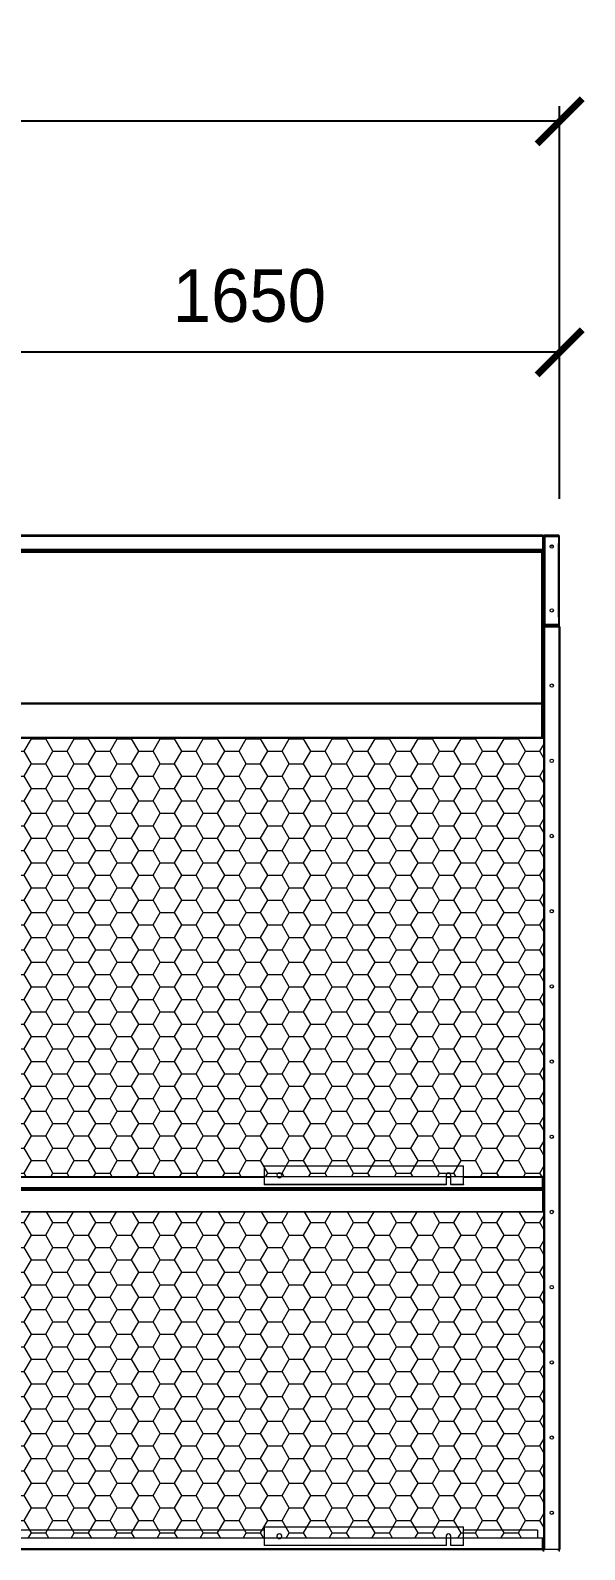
# Model space of a CAD drawing. Header units: millimetres. Extents: x 11674 to 41081, y 10956 to 31751.
# Drawn here: x 32061 to 33535, y 18191 to 22232 of the extents above; entities that cross this region are included whole.
import ezdxf

# ---------------------------------------------------------------- set-up
doc = ezdxf.new("R2010")
doc.units = ezdxf.units.MM
doc.layers.add('냉각탑_dim', color=1, linetype='Continuous')
doc.styles.add('HY울릉도L', font='')
doc.styles.get('HY울릉도L').set_extended_font_data('HY울릉도L')
doc.dimstyles.new('성지DIM', dxfattribs={"dimtxt": 3.5, "dimasz": 3, "dimexe": 1, "dimexo": 2.5, "dimgap": 2, "dimtad": 1, "dimdec": 0, "dimzin": 3, "dimdsep": 46, "dimtxsty": 'HY울릉도L', "dimblk": 'ARCHTICK', "dimcen": -2, "dimclrd": 256, "dimclre": 256, "dimclrt": 7, "dimadec": 0, "dimazin": 0, "dimtfac": 1, "dimtdec": 0, "dimtofl": 0, "dimtmove": 0, "dimatfit": 3, "dimfxl": 1, "dimtolj": 1, "dimtzin": 0, "dimlwe": -1, "dimarcsym": 0})
pattern_1 = [(0, (-379531.132, -68872.724), (57.15, 32.9955677), [38.1, -76.2]), (120, (-379531.132, -68872.724), (-57.15, 32.995568), [38.1, -76.2]), (60, (-379531.132, -68872.724), (1e-07, 65.9911357), [-76.2, 38.1])]

# ---------------------------------------------------------------- blocks, each defined once
blk = doc.blocks.new('_ArchTick')
at = {"color": 0, "linetype": 'ByBlock', "const_width": 0.15}
blk.add_lwpolyline([(-0.5, -0.5), (0.5, 0.5)], dxfattribs=at)
blk = doc.blocks.new('*D176')
at = {"layer": 'Defpoints', "color": 0, "transparency": 16777216}
for p in [(31818.3, 21375.5), (33468.3, 20886), (31818.3, 20681.9)]:
    blk.add_point(p, dxfattribs=at)
at = {"layer": '냉각탑_dim', "transparency": 16777216}
for p, q in [((31818.3, 20781.9), (31818.3, 21415.5)), ((33468.3, 20986), (33468.3, 21415.5))]:
    blk.add_line(p, q, dxfattribs=at)
at = {"layer": '냉각탑_dim', "lineweight": -2, "transparency": 16777216}
blk.add_line((33468.3, 21375.5), (31818.3, 21375.5), dxfattribs=at)
at = {"layer": '냉각탑_dim', "lineweight": -2, "transparency": 16777216, "xscale": 120, "yscale": 120, "zscale": 120, "rotation": 180}
blk.add_blockref('_ArchTick', (31818.3, 21375.5), dxfattribs=at)
at = {"layer": '냉각탑_dim', "lineweight": -2, "transparency": 16777216, "xscale": 120, "yscale": 120, "zscale": 120}
blk.add_blockref('_ArchTick', (33468.3, 21375.5), dxfattribs=at)
at = {"layer": '냉각탑_dim', "color": 7, "transparency": 16777216, "insert": (32643.3, 21525.5), "char_height": 140, "attachment_point": 5, "style": 'HY울릉도L'}
blk.add_mtext('\\A1;1650', dxfattribs=at)
blk = doc.blocks.new('*D182')
at = {"layer": 'Defpoints', "color": 0, "transparency": 16777216}
for p in [(30168.3, 21989.9), (30168.3, 20885.5), (33468.3, 20885.5)]:
    blk.add_point(p, dxfattribs=at)
at = {"layer": '냉각탑_dim', "transparency": 16777216}
for p, q in [((30168.3, 20985.5), (30168.3, 22029.9)), ((33468.3, 20985.5), (33468.3, 22029.9))]:
    blk.add_line(p, q, dxfattribs=at)
at = {"layer": '냉각탑_dim', "lineweight": -2, "transparency": 16777216}
blk.add_line((33468.3, 21989.9), (30168.3, 21989.9), dxfattribs=at)
at = {"layer": '냉각탑_dim', "lineweight": -2, "transparency": 16777216, "xscale": 120, "yscale": 120, "zscale": 120, "rotation": 180}
blk.add_blockref('_ArchTick', (30168.3, 21989.9), dxfattribs=at)
at = {"layer": '냉각탑_dim', "lineweight": -2, "transparency": 16777216, "xscale": 120, "yscale": 120, "zscale": 120}
blk.add_blockref('_ArchTick', (33468.3, 21989.9), dxfattribs=at)
at = {"layer": '냉각탑_dim', "color": 7, "transparency": 16777216, "insert": (31818.3, 22139.9), "char_height": 140, "attachment_point": 5, "style": 'HY울릉도L'}
blk.add_mtext('\\A1;3300', dxfattribs=at)
blk = doc.blocks.new('2')
at = {"lineweight": 20}
h = blk.add_hatch(dxfattribs=at)
h.set_pattern_fill('HONEY', scale=12)
h.set_pattern_definition(pattern_1)
h.paths.add_polyline_path([(30215.7, 20349.2), (30215.7, 19182.6), (33426.3, 19182.6), (33426.3, 20349.2)])
h = blk.add_hatch(dxfattribs=at)
h.set_pattern_fill('HONEY', scale=12)
h.set_pattern_definition(pattern_1)
h.paths.add_polyline_path([(30215.7, 19089.3), (30215.7, 18221), (33426.3, 18221), (33426.3, 19089.3)])
at = {"color": 7, "lineweight": 20}
for p, q in [((33422.6, 20885.5), (30214, 20885.5)), ((30214, 20852.3), (33422.6, 20852.3)), ((33420.9, 20888.9), (30215.7, 20888.9)), ((30214, 20848.9), (33422.6, 20848.9)), ((30215.7, 20846.9), (33420.9, 20846.9)), ((30215.7, 20843.5), (33420.9, 20843.5)), ((33387.7, 20847.3), (32174.3, 20847.3)), ((33426.3, 18193.7), (33426.3, 20715.9)), ((33429.1, 18192.3), (33429.1, 20650.9)), ((33467.1, 18192.3), (33467.1, 20645.5)), ((33469.9, 18192.3), (33469.9, 20645.5)), ((33426.3, 20442.5), (30215.7, 20442.5)), ((33426.3, 20439.3), (30215.7, 20439.3)), ((30207.5, 20349.2), (33426.3, 20349.2)), ((30210.3, 20351.7), (33426.3, 20351.7)), ((30213.7, 19153.9), (33422.9, 19153.9)), ((32682.7, 19181), (30213.9, 19181)), ((32682.7, 19182.6), (30218.3, 19182.6)), ((30213.7, 19146.6), (33422.9, 19146.6)), ((30215.1, 19150.9), (33421.5, 19150.9)), ((30215.1, 19149.2), (33421.5, 19149.2)), ((30213.7, 19089.3), (33422.9, 19089.3)), ((30213.7, 19089.2), (33422.9, 19089.2)), ((33422.9, 19089), (30213.7, 19089)), ((32682.7, 18242.6), (30218.3, 18242.6)), ((30213.7, 18193.9), (33422.9, 18193.9)), ((32682.7, 18221), (30213.9, 18221)), ((30215.1, 18190.9), (33421.5, 18190.9))]:
    blk.add_line(p, q, dxfattribs=at)
at = {"color": 7, "lineweight": 20, "ltscale": 0.000208336}
blk.add_line((33420.9, 20888.9), (33421.4, 20888.9), dxfattribs=at)
at = {"color": 7, "lineweight": 20, "ltscale": 2.9878e-05}
blk.add_line((33421, 20888.9), (33420.9, 20888.9), dxfattribs=at)
at = {"color": 7, "lineweight": 20, "ltscale": 1.24078e-05}
blk.add_line((33421, 20888.9), (33420.9, 20888.9), dxfattribs=at)
at = {"color": 7, "lineweight": 20, "ltscale": 7.39921e-06}
blk.add_line((33421, 20888.9), (33420.9, 20888.9), dxfattribs=at)
at = {"color": 7, "lineweight": 20, "ltscale": 1.55721e-05}
blk.add_line((33421.4, 20888.8), (33421.4, 20888.9), dxfattribs=at)
at = {"color": 7, "lineweight": 20, "ltscale": 0.000625116}
blk.add_line((33422.9, 20888.9), (33421.4, 20888.9), dxfattribs=at)
at = {"color": 7, "lineweight": 20, "ltscale": 0.001131}
blk.add_line((33422.6, 20888.2), (33422.6, 20885.5), dxfattribs=at)
at = {"color": 7, "lineweight": 20, "ltscale": 0.000414935}
for p, q in [((33422.6, 20887.2), (33423.3, 20887.9)), ((33425.3, 20887.9), (33424.6, 20887.2))]:
    blk.add_line(p, q, dxfattribs=at)
at = {"color": 7, "lineweight": 20, "ltscale": 0.013833}
blk.add_line((33422.6, 20885.5), (33422.6, 20852.3), dxfattribs=at)
at = {"color": 7, "lineweight": 20, "ltscale": 0.000708334}
blk.add_line((33422.6, 20885.5), (33424.3, 20885.5), dxfattribs=at)
at = {"color": 7, "lineweight": 20, "ltscale": 0.001417}
for p, q in [((33422.6, 20852.3), (33422.6, 20848.9)), ((33420.9, 20843.5), (33420.9, 20846.9)), ((33420.9, 20843.5), (33424.3, 20843.5)), ((33468.3, 20670.9), (33464.9, 20670.9))]:
    blk.add_line(p, q, dxfattribs=at)
at = {"color": 7, "lineweight": 20, "ltscale": 0.000708333}
for p, q in [((33422.6, 20850.9), (33424.3, 20850.9)), ((33422.3, 20845.2), (33422.3, 20843.5)), ((33424.3, 20845.2), (33424.3, 20843.5)), ((32539.8, 19149.2), (32539.8, 19150.9)), ((32543.2, 19149.2), (32543.2, 19150.9)), ((32561.4, 19149.2), (32561.4, 19150.9)), ((32564.8, 19149.2), (32564.8, 19150.9)), ((33394.3, 19150.9), (33394.3, 19149.2)), ((33420.9, 19149.2), (33420.9, 19150.9))]:
    blk.add_line(p, q, dxfattribs=at)
at = {"color": 7, "lineweight": 20, "ltscale": 4.50677e-05}
blk.add_line((33423.1, 20888.9), (33422.9, 20888.9), dxfattribs=at)
at = {"color": 7, "lineweight": 20, "ltscale": 1.38381e-05}
blk.add_line((33423, 20888.9), (33422.9, 20888.9), dxfattribs=at)
at = {"color": 7, "lineweight": 20, "ltscale": 1.22548e-05}
blk.add_line((33423, 20888.9), (33422.9, 20888.9), dxfattribs=at)
at = {"color": 7, "lineweight": 20, "ltscale": 6.372e-06}
blk.add_line((33423, 20888.9), (33422.9, 20888.9), dxfattribs=at)
at = {"color": 7, "lineweight": 20, "ltscale": 1.23239e-05}
blk.add_line((33423, 20888.9), (33422.9, 20888.9), dxfattribs=at)
at = {"color": 7, "lineweight": 20, "ltscale": 0.000334243}
blk.add_line((33424, 20886.9), (33424.8, 20886.9), dxfattribs=at)
at = {"color": 7, "lineweight": 20, "ltscale": 0.014417}
blk.add_line((33424.3, 20850.9), (33424.3, 20885.5), dxfattribs=at)
at = {"color": 7, "lineweight": 20, "ltscale": 0.000208346}
blk.add_line((33424.3, 20850.9), (33424.8, 20850.9), dxfattribs=at)
at = {"color": 7, "lineweight": 20, "ltscale": 0.000125672}
blk.add_line((33424.5, 20886.9), (33424.8, 20886.9), dxfattribs=at)
at = {"color": 7, "lineweight": 20, "ltscale": 0.000547297}
blk.add_line((33424.6, 20888.2), (33424.6, 20886.9), dxfattribs=at)
at = {"color": 7, "lineweight": 20, "ltscale": 0.000831268}
blk.add_line((33424.6, 20850.9), (33424.6, 20848.9), dxfattribs=at)
at = {"color": 7, "lineweight": 20, "ltscale": 0.015}
blk.add_line((33424.8, 20886.9), (33424.8, 20850.9), dxfattribs=at)
at = {"color": 7, "lineweight": 20, "ltscale": 0.00062562}
blk.add_line((33426.3, 20885.5), (33424.8, 20885.5), dxfattribs=at)
at = {"color": 7, "lineweight": 20, "ltscale": 0.000625612}
blk.add_line((33426.3, 20850.9), (33424.8, 20850.9), dxfattribs=at)
at = {"color": 7, "lineweight": 20, "ltscale": 0.000331381}
blk.add_line((33425.5, 20887.7), (33426, 20887.2), dxfattribs=at)
at = {"color": 7, "lineweight": 20, "ltscale": 0.000379592}
blk.add_line((33425.9, 20887.2), (33426.8, 20887.2), dxfattribs=at)
at = {"color": 7, "lineweight": 20, "ltscale": 0.097167}
blk.add_line((33426.3, 20652.3), (33426.3, 20885.5), dxfattribs=at)
blk.add_line((33426.3, 20652.3), (33426.3, 20885.5), dxfattribs=at)
at = {"color": 7, "lineweight": 20, "ltscale": 0.000448698}
for p, q in [((33427, 20887.5), (33427.9, 20886.9)), ((33427, 20650.2), (33427.9, 20650.9))]:
    blk.add_line(p, q, dxfattribs=at)
at = {"color": 7, "lineweight": 20, "ltscale": 0.001002}
for p, q in [((33427.3, 20886.9), (33429.7, 20886.9)), ((33427.3, 20650.9), (33429.7, 20650.9))]:
    blk.add_line(p, q, dxfattribs=at)
at = {"color": 7, "lineweight": 20, "ltscale": 0.000832099}
blk.add_line((33429.7, 20888.9), (33427.7, 20888.9), dxfattribs=at)
at = {"color": 7, "lineweight": 20, "ltscale": 0.000271651}
blk.add_line((33427.7, 20888.9), (33427.7, 20888.2), dxfattribs=at)
at = {"color": 7, "lineweight": 20, "ltscale": 0.014667}
for p, q in [((33429.7, 20888.9), (33464.9, 20888.9)), ((33464.9, 20888.9), (33429.7, 20888.9)), ((33429.7, 20886.9), (33464.9, 20886.9)), ((33464.9, 20650.9), (33429.7, 20650.9)), ((33429.7, 20650.9), (33464.9, 20650.9)), ((33464.9, 20648.9), (33429.7, 20648.9))]:
    blk.add_line(p, q, dxfattribs=at)
at = {"color": 7, "lineweight": 20, "ltscale": 0.000375}
for p, q in [((33429.7, 20886), (33429.7, 20886.9)), ((33423.1, 20845.2), (33423.1, 20846.1)), ((33424.3, 20844), (33424.3, 20844.9)), ((33429.7, 20651.8), (33429.7, 20650.9)), ((33424.3, 20629.8), (33424.3, 20628.9)), ((33424.3, 18194.2), (33424.3, 18193.3))]:
    blk.add_line(p, q, dxfattribs=at)
at = {"color": 7, "lineweight": 20, "ltscale": 0.01525}
for p, q in [((33429.7, 20886), (33466.3, 20886)), ((33466.3, 20651.8), (33429.7, 20651.8))]:
    blk.add_line(p, q, dxfattribs=at)
at = {"color": 7, "lineweight": 20, "ltscale": 0.097583}
blk.add_line((33429.7, 20651.8), (33429.7, 20886), dxfattribs=at)
at = {"color": 7, "lineweight": 20, "ltscale": 0.000583263}
blk.add_line((33466.3, 20888.9), (33464.9, 20888.9), dxfattribs=at)
at = {"color": 7, "lineweight": 20, "ltscale": 0.000374085}
blk.add_line((33464.9, 20886), (33464.9, 20886.9), dxfattribs=at)
at = {"color": 7, "lineweight": 20, "ltscale": 0.081667}
for p, q in [((33464.9, 20670.9), (33464.9, 20866.9)), ((33468.3, 20670.9), (33468.3, 20866.9))]:
    blk.add_line(p, q, dxfattribs=at)
at = {"color": 7, "lineweight": 20, "ltscale": 0.000583333}
for p, q in [((33464.9, 20866.9), (33466.3, 20866.9)), ((33466.3, 20670.9), (33464.9, 20670.9)), ((33429.1, 18190.9), (33429.1, 18192.3)), ((33466.7, 18190.9), (33466.7, 18192.3))]:
    blk.add_line(p, q, dxfattribs=at)
at = {"color": 7, "lineweight": 20, "ltscale": 0.000127061}
blk.add_line((33466.3, 20888.9), (33466.3, 20888.6), dxfattribs=at)
at = {"color": 7, "lineweight": 20, "ltscale": 0.007958}
for p, q in [((33466.3, 20866.9), (33466.3, 20886)), ((33466.3, 20651.8), (33466.3, 20670.9))]:
    blk.add_line(p, q, dxfattribs=at)
at = {"color": 7, "lineweight": 20, "ltscale": 0.006917}
for p, q in [((33466.3, 20868.9), (33466.3, 20885.5)), ((33468.3, 20868.9), (33468.3, 20885.5)), ((33466.3, 20652.3), (33466.3, 20668.9)), ((33468.3, 20652.3), (33468.3, 20668.9))]:
    blk.add_line(p, q, dxfattribs=at)
at = {"color": 7, "lineweight": 20, "ltscale": 0.000833333}
for p, q in [((33468.3, 20868.9), (33466.3, 20868.9)), ((33468.3, 20866.9), (33466.3, 20866.9)), ((33424.3, 20845.2), (33422.3, 20845.2)), ((33424.3, 20843.5), (33422.3, 20843.5)), ((33468.3, 20668.9), (33466.3, 20668.9)), ((33468.3, 20668.9), (33466.3, 20668.9))]:
    blk.add_line(p, q, dxfattribs=at)
at = {"color": 7, "lineweight": 20, "ltscale": 0.00018978}
blk.add_line((33467.9, 20887.2), (33468.3, 20887.2), dxfattribs=at)
at = {"color": 7, "lineweight": 20, "ltscale": 0.000708455}
blk.add_line((33468.3, 20885.5), (33468.3, 20887.2), dxfattribs=at)
at = {"color": 7, "lineweight": 20, "ltscale": 0.000832424}
blk.add_line((33468.3, 20866.9), (33468.3, 20868.9), dxfattribs=at)
at = {"color": 7, "lineweight": 20, "ltscale": 5.44556e-06}
blk.add_line((32541, 20846.9), (32540.9, 20846.9), dxfattribs=at)
at = {"color": 7, "lineweight": 20, "ltscale": 9.52936e-06}
blk.add_line((32541, 20846.9), (32540.9, 20846.9), dxfattribs=at)
at = {"color": 7, "lineweight": 20, "ltscale": 5.46643e-06}
blk.add_line((32549.2, 20846.9), (32549.2, 20846.9), dxfattribs=at)
at = {"color": 7, "lineweight": 20, "ltscale": 9.52935e-06}
blk.add_line((32549.2, 20846.9), (32549.2, 20846.9), dxfattribs=at)
at = {"color": 7, "lineweight": 20, "ltscale": 0.00067235}
blk.add_line((33387.7, 20847.3), (33387.7, 20848.9), dxfattribs=at)
at = {"color": 7, "lineweight": 20, "ltscale": 0.000160787}
blk.add_line((33387.7, 20846.9), (33387.7, 20847.3), dxfattribs=at)
at = {"color": 7, "lineweight": 20, "ltscale": 1.33962e-05}
blk.add_line((33419.5, 20846.9), (33419.4, 20846.9), dxfattribs=at)
at = {"color": 7, "lineweight": 20, "ltscale": 9.52934e-06}
blk.add_line((33419.5, 20846.9), (33419.4, 20846.9), dxfattribs=at)
at = {"color": 7, "lineweight": 20, "ltscale": 0.000708462}
blk.add_line((33422.6, 20846.9), (33420.9, 20846.9), dxfattribs=at)
at = {"color": 7, "lineweight": 20, "ltscale": 0.000166667}
blk.add_line((33420.9, 20846.1), (33421.3, 20846.1), dxfattribs=at)
at = {"color": 7, "lineweight": 20, "ltscale": 0.142705}
for p, q in [((33420.9, 20349.2), (33420.9, 20843.5)), ((33424.3, 20351.7), (33424.3, 20843.5))]:
    blk.add_line(p, q, dxfattribs=at)
at = {"color": 7, "lineweight": 20, "ltscale": 0.00075}
blk.add_line((33421.3, 20846.1), (33423.1, 20846.1), dxfattribs=at)
at = {"color": 7, "lineweight": 20, "ltscale": 0.000874532}
blk.add_line((33422.6, 20849), (33422.6, 20846.9), dxfattribs=at)
at = {"color": 7, "lineweight": 20, "ltscale": 0.00083325}
blk.add_line((33424.6, 20848.9), (33422.6, 20848.9), dxfattribs=at)
at = {"color": 7, "lineweight": 20, "ltscale": 0.000333342}
blk.add_line((33422.6, 20846.9), (33422.6, 20846.1), dxfattribs=at)
at = {"color": 7, "lineweight": 20, "ltscale": 0.000708036}
blk.add_line((33422.6, 20846.9), (33424.3, 20846.9), dxfattribs=at)
at = {"color": 7, "lineweight": 20, "ltscale": 0.001543}
blk.add_line((33424.3, 20845.2), (33424.3, 20848.9), dxfattribs=at)
at = {"color": 7, "lineweight": 20, "ltscale": 1.27636e-06}
blk.add_line((33424.3, 20844), (33424.3, 20844), dxfattribs=at)
at = {"color": 7, "lineweight": 20, "ltscale": 0.000833337}
blk.add_line((33424.3, 20843.5), (33426.3, 20843.5), dxfattribs=at)
at = {"color": 7, "lineweight": 20, "ltscale": 0.000833465}
blk.add_line((33426.3, 20715.9), (33424.3, 20715.9), dxfattribs=at)
at = {"color": 7, "lineweight": 20, "ltscale": 0.00337}
for p, q in [((33426.3, 20644.1), (33426.3, 20652.2)), ((33426.3, 18185.5), (33426.3, 18193.6))]:
    blk.add_line(p, q, dxfattribs=at)
at = {"color": 7, "lineweight": 20, "ltscale": 0.000832722}
for p, q in [((33429.7, 20646.9), (33429.7, 20648.9)), ((33464.9, 20646.9), (33464.9, 20648.9))]:
    blk.add_line(p, q, dxfattribs=at)
at = {"color": 7, "lineweight": 20, "ltscale": 0.000374998}
blk.add_line((33464.9, 20650.9), (33464.9, 20651.8), dxfattribs=at)
at = {"color": 7, "lineweight": 20, "ltscale": 0.000832419}
blk.add_line((33468.3, 20668.9), (33468.3, 20670.9), dxfattribs=at)
at = {"color": 7, "lineweight": 20, "ltscale": 0.002832}
for p, q in [((33468.3, 20645.5), (33468.3, 20652.3)), ((33468.3, 18185.5), (33468.3, 18192.3))]:
    blk.add_line(p, q, dxfattribs=at)
at = {"color": 7, "lineweight": 20, "ltscale": 0.000912135}
for p, q in [((33427, 20645.5), (33429.1, 20645.5)), ((33429.1, 18192.3), (33427, 18192.3))]:
    blk.add_line(p, q, dxfattribs=at)
at = {"color": 7, "lineweight": 20, "ltscale": 0.000341711}
for p, q in [((33427.2, 20646.1), (33427.7, 20645.5)), ((33423.5, 19151.7), (33422.9, 19152.3)), ((33423.5, 18191.7), (33422.9, 18192.3)), ((33427.2, 18191.7), (33427.7, 18192.3))]:
    blk.add_line(p, q, dxfattribs=at)
at = {"color": 7, "lineweight": 20, "ltscale": 0.000583334}
for p, q in [((33429.1, 20646.9), (33429.1, 20645.5)), ((33466.7, 20646.9), (33466.7, 20645.5)), ((33424.3, 19153.7), (33422.9, 19153.7)), ((33424.3, 19146.4), (33422.9, 19146.4)), ((33424.3, 18193.7), (33422.9, 18193.7))]:
    blk.add_line(p, q, dxfattribs=at)
at = {"color": 7, "lineweight": 20, "ltscale": 0.015667}
for p, q in [((33466.7, 20646.9), (33429.1, 20646.9)), ((33466.7, 18190.9), (33429.1, 18190.9))]:
    blk.add_line(p, q, dxfattribs=at)
at = {"color": 7, "lineweight": 20, "ltscale": 0.015833}
for p, q in [((33429.1, 20645.5), (33467.1, 20645.5)), ((33429.1, 18192.3), (33467.1, 18192.3))]:
    blk.add_line(p, q, dxfattribs=at)
at = {"color": 7, "lineweight": 20, "ltscale": 0.001167}
for p, q in [((33467.1, 20645.5), (33469.9, 20645.5)), ((33467.1, 18192.3), (33469.9, 18192.3))]:
    blk.add_line(p, q, dxfattribs=at)
at = {"color": 7, "lineweight": 20, "ltscale": 0.220833}
for p, q in [((32682.7, 19211.5), (33212.7, 19211.5)), ((32682.7, 18251.5), (33212.7, 18251.5))]:
    blk.add_line(p, q, dxfattribs=at)
at = {"color": 7, "lineweight": 20, "ltscale": 0.020754}
for p, q in [((32682.7, 19211.5), (32682.7, 19161.7)), ((33212.7, 19161.7), (33212.7, 19211.5)), ((32682.7, 18251.5), (32682.7, 18201.7)), ((33212.7, 18201.7), (33212.7, 18251.5))]:
    blk.add_line(p, q, dxfattribs=at)
at = {"color": 7, "lineweight": 20, "ltscale": 0.201458}
for p, q in [((33166.2, 19161.7), (32682.7, 19161.7)), ((33166.2, 19161.5), (32682.7, 19161.5)), ((33166.2, 18201.7), (32682.7, 18201.7)), ((33166.2, 18201.5), (32682.7, 18201.5))]:
    blk.add_line(p, q, dxfattribs=at)
at = {"color": 7, "lineweight": 20, "ltscale": 7.26298e-05}
for p, q in [((32682.7, 19161.7), (32682.7, 19161.5)), ((33166.2, 19161.7), (33166.2, 19161.5)), ((33179.2, 19161.7), (33179.2, 19161.5)), ((33212.7, 19161.7), (33212.7, 19161.5)), ((32682.7, 18201.7), (32682.7, 18201.5)), ((33166.2, 18201.7), (33166.2, 18201.5)), ((33179.2, 18201.7), (33179.2, 18201.5)), ((33212.7, 18201.7), (33212.7, 18201.5))]:
    blk.add_line(p, q, dxfattribs=at)
at = {"color": 7, "lineweight": 20, "ltscale": 0.004285}
blk.add_line((32727.9, 19182.6), (32717.6, 19182.6), dxfattribs=at)
at = {"color": 7, "lineweight": 20, "ltscale": 0.002776}
blk.add_line((32726.1, 19181), (32719.4, 19181), dxfattribs=at)
at = {"color": 7, "lineweight": 20, "ltscale": 0.010377}
for p, q in [((33166.2, 19186.6), (33166.2, 19161.7)), ((33179.2, 19161.7), (33179.2, 19186.6)), ((33166.2, 18226.6), (33166.2, 18201.7)), ((33179.2, 18201.7), (33179.2, 18226.6))]:
    blk.add_line(p, q, dxfattribs=at)
at = {"color": 7, "lineweight": 20, "ltscale": 0.005417}
for p, q in [((33179.2, 19182.6), (33166.2, 19182.6)), ((33179.2, 19181), (33166.2, 19181)), ((33179.2, 18221), (33166.2, 18221))]:
    blk.add_line(p, q, dxfattribs=at)
at = {"color": 7, "lineweight": 20, "ltscale": 0.013958}
for p, q in [((33212.7, 19161.7), (33179.2, 19161.7)), ((33212.7, 19161.5), (33179.2, 19161.5)), ((33212.7, 18201.7), (33179.2, 18201.7)), ((33212.7, 18201.5), (33179.2, 18201.5))]:
    blk.add_line(p, q, dxfattribs=at)
at = {"color": 7, "lineweight": 20, "ltscale": 0.081917}
for p, q in [((33409.3, 19182.6), (33212.7, 19182.6)), ((33409.3, 18242.6), (33212.7, 18242.6))]:
    blk.add_line(p, q, dxfattribs=at)
at = {"color": 7, "lineweight": 20, "ltscale": 0.0875}
for p, q in [((33422.7, 19181), (33212.7, 19181)), ((33422.7, 18221), (33212.7, 18221))]:
    blk.add_line(p, q, dxfattribs=at)
at = {"color": 7, "lineweight": 20, "ltscale": 0.000666714}
blk.add_line((33409.3, 19182.6), (33409.3, 19181), dxfattribs=at)
at = {"color": 7, "lineweight": 20, "ltscale": 0.000666667}
blk.add_line((33424.3, 19182.9), (33422.7, 19182.9), dxfattribs=at)
at = {"color": 0, "lineweight": 20}
for p, q in [((33422.7, 19182.9), (33422.7, 19181)), ((33422.7, 19181), (33422.9, 19181))]:
    blk.add_line(p, q, dxfattribs=at)
at = {"color": 7, "lineweight": 20, "ltscale": 0.01129}
for p, q in [((33422.9, 19153.9), (33422.9, 19181)), ((33422.9, 18193.9), (33422.9, 18221))]:
    blk.add_line(p, q, dxfattribs=at)
at = {"color": 7, "lineweight": 20, "ltscale": 0.000967409}
for p, q in [((33422.9, 19151.6), (33422.9, 19153.9)), ((33422.9, 18191.6), (33422.9, 18193.9))]:
    blk.add_line(p, q, dxfattribs=at)
at = {"color": 7, "lineweight": 20, "ltscale": 0.012167}
for p, q in [((33424.3, 19182.9), (33424.3, 19153.7)), ((33424.3, 19146.4), (33424.3, 19117.2))]:
    blk.add_line(p, q, dxfattribs=at)
at = {"color": 7, "lineweight": 20, "ltscale": 0.003042}
blk.add_line((33424.3, 19153.7), (33424.3, 19146.4), dxfattribs=at)
at = {"color": 7, "lineweight": 20, "ltscale": 0.000976837}
blk.add_line((32345.8, 19150.9), (32347.4, 19149.2), dxfattribs=at)
at = {"color": 7, "lineweight": 20, "ltscale": 0.000977023}
for p, q in [((32346, 19150.9), (32347.6, 19149.2)), ((32353.2, 19150.9), (32354.8, 19149.2)), ((32368.3, 19149.2), (32366.7, 19150.9)), ((32394.3, 19150.9), (32395.9, 19149.2)), ((32416.6, 19149.2), (32414.9, 19150.9))]:
    blk.add_line(p, q, dxfattribs=at)
at = {"color": 7, "lineweight": 20, "ltscale": 0.000976955}
blk.add_line((32409.4, 19149.2), (32407.8, 19150.9), dxfattribs=at)
at = {"color": 7, "lineweight": 20, "ltscale": 4.81672e-06}
blk.add_line((33421.6, 19149.2), (33421.5, 19149.2), dxfattribs=at)
at = {"color": 7, "lineweight": 20, "ltscale": 0.00080569}
blk.add_line((33422.3, 19151), (33422.3, 19149.1), dxfattribs=at)
at = {"color": 7, "lineweight": 20, "ltscale": 0.000849957}
blk.add_line((33422.9, 19148.7), (33422.9, 19146.6), dxfattribs=at)
at = {"color": 7, "lineweight": 20, "ltscale": 0.000341712}
blk.add_line((33423.5, 19148.4), (33422.9, 19147.8), dxfattribs=at)
at = {"color": 7, "lineweight": 20, "ltscale": 0.023877}
blk.add_line((33422.9, 19146.6), (33422.9, 19089.3), dxfattribs=at)
at = {"color": 7, "lineweight": 20, "ltscale": 0.000583335}
blk.add_line((33424.3, 19117.2), (33422.9, 19117.2), dxfattribs=at)
at = {"color": 7, "lineweight": 20, "ltscale": 5.81038e-05}
blk.add_line((33422.9, 19089), (33422.9, 19089.3), dxfattribs=at)
at = {"color": 7, "lineweight": 20, "ltscale": 0.009}
blk.add_line((33409.3, 18242.6), (33409.3, 18221), dxfattribs=at)
at = {"color": 7, "lineweight": 20, "ltscale": 0.002765}
blk.add_line((32726.1, 18221), (32719.4, 18221), dxfattribs=at)
at = {"color": 7, "lineweight": 20, "ltscale": 0.000882011}
blk.add_line((33422.3, 18191), (33422.3, 18188.9), dxfattribs=at)
at = {"color": 7, "lineweight": 20, "ltscale": 0.003208}
blk.add_line((33424.3, 18193.7), (33424.3, 18186), dxfattribs=at)
at = {"color": 7, "lineweight": 20, "ltscale": 0.000833304}
blk.add_line((33464.9, 18188.9), (33464.9, 18190.9), dxfattribs=at)
at = {"color": 0, "lineweight": 20, "elevation": 0}
for points in [[(30215.7, 20349.2), (33426.3, 20349.2), (33426.3, 19182.6), (30215.7, 19182.6)], [(30215.7, 19089.3), (33426.3, 19089.3), (33426.3, 18221), (30215.7, 18221)]]:
    blk.add_lwpolyline(points, close=True, dxfattribs=at)
at = {"color": 7, "lineweight": 20}
for centre in [(33447.3, 20858.9), (33447.3, 20688.9), (33447.3, 20488.9), (33447.3, 20288.9), (33447.3, 20288.9), (33447.3, 20088.9), (33447.3, 20088.9), (33447.3, 19888.9), (33447.3, 19688.9), (33447.3, 19488.9), (33447.3, 19288.9), (33447.3, 19088.9), (33447.3, 18888.9), (33447.3, 18688.9), (33447.3, 18488.9), (33447.3, 18288.9)]:
    blk.add_circle(centre, 4.5, dxfattribs=at)
for centre, radius, start, end in [((32542.9, 20885.5), 3.4, 89.1059, 90), ((32551.2, 20885.5), 3.4, 90, 90.8941), ((33420.9, 20885.5), 3.4, 0, 90), ((33421.4, 20885.5), 3.4, 24.3157, 90), ((33421.4, 20852.3), 3.4, 290.6601, 335.6839), ((33420.9, 20852.3), 3.4, 300, 335.6837), ((33422.9, 20885.5), 3.4, 0.702, 90), ((33420.9, 20852.3), 3.4, 359.7733, 0), ((33422.9, 20852.3), 3.4, 300, 335.6837), ((33421.4, 20852.3), 3.4, 359.8044, 0), ((33427.7, 20885.5), 3.4, 90, 134.9998), ((33429.7, 20885.5), 3.4, 90, 180), ((33429.7, 20885.5), 3.4, 90, 180), ((33447.3, 20864.9), 4.5, 221.8143, 318.1832), ((33445.3, 20864.9), 3, 247.6973, 329.1521), ((33464.9, 20885.5), 3.4, 0, 90), ((33464.9, 20885.5), 3.4, 0, 90), ((33464.9, 20885.5), 1.4, 20.9248, 90), ((33429.7, 20652.3), 3.4, 180, 217.0589), ((33429.7, 20652.3), 3.4, 180, 270), ((33464.9, 20652.3), 3.4, 270, 0), ((33464.9, 20652.3), 1.4, 270, 339.0626), ((33464.9, 20652.3), 1.4, 270, 339.0751), ((33429.1, 20644.1), 2.8, 90, 180), ((33465.5, 20644.1), 2.8, 30, 64.6233), ((33421.5, 19153.7), 2.8, 270, 0), ((33421.5, 19146.4), 2.8, 0, 90), ((33421.5, 18193.7), 2.8, 270, 0), ((33429.1, 18193.7), 2.8, 180, 270), ((33465.5, 18193.7), 2.8, 295.3767, 330)]:
    blk.add_arc(centre, radius, start, end, dxfattribs=at)
for centre, major_axis, ratio, start_param, end_param in [((33421.5, 20843.4), (-2.8, 0), 0.965926, 3.858864, 4.104144), ((33420.9, 20635), (3.4, 0), 0.087156, 0, 0.006877), ((32722.7, 19186.6), (6.5, 0), 0.996195, 0, 3.141593), ((32722.7, 19186.4), (6.5, 0), 0.996195, 0.013467, 3.128141), ((32722.7, 19186.6), (6.5, 0), 0.996195, 3.141593, 6.283185), ((33172.7, 19186.6), (6.5, 0), 0.996195, 0, 3.141593), ((33172.7, 19186.4), (6.5, 0), 0.996195, 0, 3.141593), ((32722.7, 18226.6), (6.5, 0), 0.996195, 0, 3.141593), ((32722.7, 18226.4), (6.5, 0), 0.996195, 0.013467, 3.128141), ((32722.7, 18226.6), (6.5, 0), 0.996195, 3.141593, 6.283185), ((33172.7, 18226.6), (6.5, 0), 0.996195, 0, 3.141593), ((33172.7, 18226.4), (6.5, 0), 0.996195, 0, 3.141593)]:
    blk.add_ellipse(centre, major_axis=major_axis, ratio=ratio, start_param=start_param, end_param=end_param, dxfattribs=at)
for points in [[(33422.6, 20888.2), (33422.3, 20888.5), (33422, 20888.7), (33421.6, 20888.8), (33421.3, 20888.9), (33420.9, 20888.9)], [(33424.6, 20888.2), (33424.3, 20888.5), (33424, 20888.7), (33423.6, 20888.8), (33423.3, 20888.9), (33422.9, 20888.9)], [(33427, 20645.5), (33426.7, 20645.2), (33426.5, 20644.9), (33426.4, 20644.7), (33426.3, 20644.4), (33426.3, 20644.1)], [(33422.9, 19151.6), (33422.7, 19151.3), (33422.4, 19151.1), (33422.1, 19151), (33421.8, 19150.9), (33421.5, 19150.9)], [(33422.9, 19148.7), (33422.7, 19148.9), (33422.4, 19149), (33422.1, 19149.1), (33421.8, 19149.2), (33421.5, 19149.2)], [(33422.9, 18191.6), (33422.7, 18191.3), (33422.4, 18191.1), (33422.1, 18191), (33421.8, 18190.9), (33421.5, 18190.9)], [(33427, 18192.3), (33426.7, 18192.6), (33426.5, 18192.8), (33426.4, 18193.1), (33426.3, 18193.4), (33426.3, 18193.7)]]:
    blk.add_open_spline(points, degree=5, dxfattribs=at)
for points, knots in [([(33427.3, 20886.9), (33427, 20886.6), (33426.7, 20886.4), (33426.5, 20886.1), (33426.4, 20885.9), (33426.3, 20885.6), (33426.3, 20885.5), (33426.3, 20885.5), (33426.3, 20885.5)], [0, 0, 0, 0, 0, 0, 4.644554, 4.644554, 4.644554, 5.125492, 5.125492, 5.125492, 5.125492, 5.125492, 5.125492]), ([(33426.3, 20715.9), (33426.3, 20716), (33426.3, 20716.1), (33426.2, 20716.2), (33426, 20716.4), (33425.5, 20716.7), (33425.1, 20716.8), (33424.8, 20716.9), (33424.3, 20717.1)], [0, 0, 0, 0, 0, 0, 2.029663, 2.029663, 2.029663, 5.473953, 5.473953, 5.473953, 5.473953, 5.473953, 5.473953]), ([(33427.3, 20650.9), (33427, 20651.1), (33426.7, 20651.4), (33426.5, 20651.6), (33426.4, 20651.9), (33426.3, 20652.2), (33426.3, 20652.2), (33426.3, 20652.3), (33426.3, 20652.3)], [0, 0, 0, 0, 0, 0, 4.644554, 4.644554, 4.644554, 5.125492, 5.125492, 5.125492, 5.125492, 5.125492, 5.125492])]:
    blk.add_open_spline(points, degree=5, knots=knots, dxfattribs=at)

msp = doc.modelspace()

# ---------------------------------------------------------------- block references
msp.add_blockref('2', (0, 0))

# ---------------------------------------------------------------- dimensions: what is measured, and where the dimension line sits
at = {"layer": '냉각탑_dim'}
for base, p1, p2, picture, middle in [((30168.3, 21989.9), (33468.3, 20885.5), (30168.3, 20885.5), '*D182', (31818.3, 22139.9)), ((31818.3, 21375.5), (33468.3, 20886), (31818.3, 20681.9), '*D176', (32643.3, 21525.5))]:
    dim = msp.add_linear_dim(base=base, p1=p1, p2=p2, dimstyle='성지DIM', override={"dimscale": 40}, dxfattribs=at)
    dim.commit()
    dim.dimension.update_dxf_attribs({"geometry": picture, "text_midpoint": middle})

doc.saveas('drawing.dxf')
